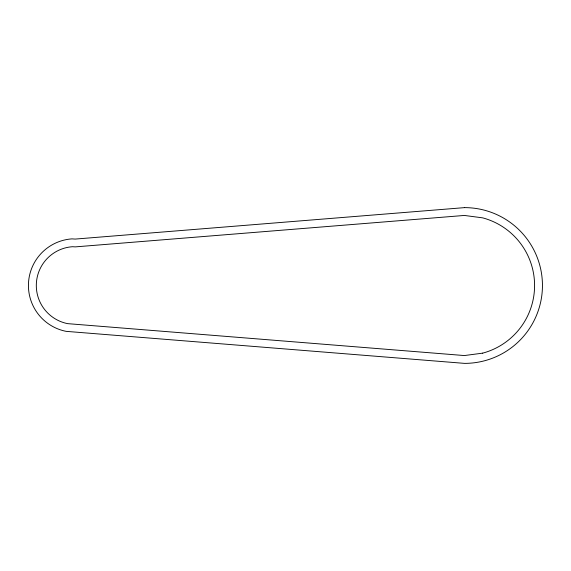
<?xml version="1.0" encoding="UTF-8"?>
<svg xmlns="http://www.w3.org/2000/svg" width="571" height="571" viewBox="0 0 571 571"><rect width="100%" height="100%" fill="white"/><g stroke="black" fill="none" stroke-linecap="round" stroke-linejoin="round"><path stroke-width="0.86" d="M482.695 353.142L464.373 355.555L67.692 323.65A38.878 38.878 0 0 1 72.517 246.715L75.236 246.886L464.373 215.445L482.695 217.858A70.033 70.033 0 0 1 482.695 353.142M464.573 207.623L75.172 239.078L71.982 238.878A46.729 46.729 0 0 0 66.186 331.358L464.573 363.377A77.877 77.877 0 0 0 542.45 285.5A77.877 77.877 0 0 0 464.573 207.623"/></g></svg>
